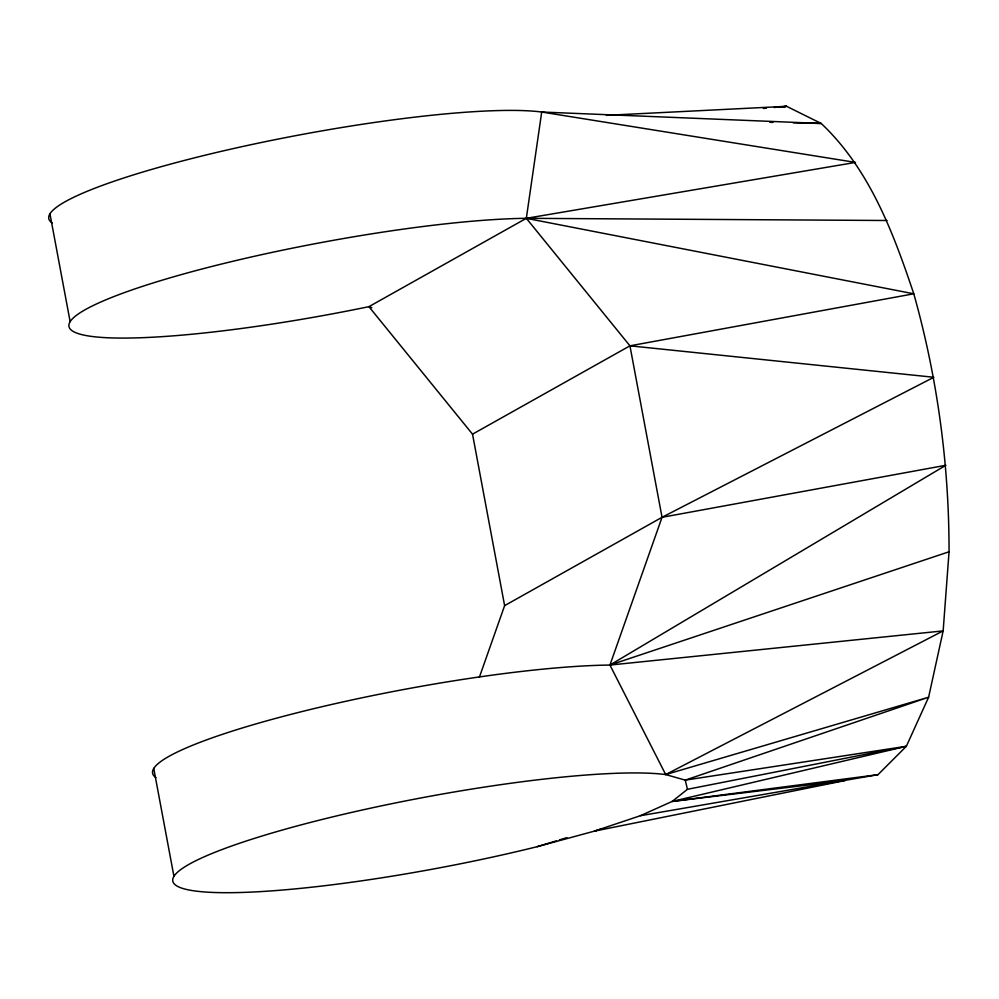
<?xml version="1.0" encoding="UTF-8"?>
<svg xmlns="http://www.w3.org/2000/svg" width="999" height="999" viewBox="0 0 999 999"><rect width="100%" height="100%" fill="white"/><g stroke="black" fill="none" stroke-linecap="round" stroke-linejoin="round"><path stroke-width="1.5" d="M949.05 551.773L943.156 630.893L928.608 697.227L906.368 746.278L877.984 774.675L640.396 815.708L594.355 831.143L537.162 846.69A262.387 36.064 -10.6 0 1 195.692 891.071A262.387 36.064 -10.6 0 1 324.225 818.943A262.387 36.064 -10.6 0 1 665.696 774.562L928.608 697.227L685.239 780.132L665.696 774.562L609.939 665.059L662.037 517.307L629.944 345.829L526.336 218.319L541.708 112.025L821.228 123.464C869.517 169.118 893.106 232.193 913.785 293.793C937.399 377.747 949.125 464.572 949.05 551.773L609.939 665.059A262.387 36.064 -10.6 0 0 304.033 711.051A262.387 36.064 -10.6 0 0 155.944 777.597M479.345 677.334L504.62 605.644L472.527 434.178L368.918 306.668A262.387 36.064 -10.6 0 1 85.439 309.565A262.387 36.064 -10.6 0 1 526.336 218.319L855.481 162.412L541.708 112.025A262.387 36.064 -10.6 0 0 231.818 148.926A262.387 36.064 -10.6 0 0 52.148 222.964M640.396 815.708L672.152 801.435L687.449 789.297L906.368 746.278L685.239 780.132L687.449 789.297M887.05 220.504L526.336 218.319L368.918 306.668L371.84 307.717M472.527 434.178L629.944 345.829L913.785 293.793L526.336 218.319M504.62 605.644L662.037 517.307L933.84 377.272L629.944 345.829M665.696 774.562L943.156 630.893L609.939 665.059L945.866 465.272L662.037 517.307M601.773 828.82L594.355 831.143L845.366 780.506L672.152 801.435L906.368 746.278M537.162 846.69L556.493 840.808M559.465 839.897L566.895 837.637M780.681 107.38L785.127 106.581M778.92 107.368L786.613 106.319L821.228 123.464L793.206 122.827M672.152 801.435L877.984 774.675M763.361 108.454L766.458 108.167M774.213 107.455L786.613 106.319L606.331 115.347M769.854 122.303L772.964 122.377M49.95 213.798L70.142 321.703M153.746 768.431L173.938 876.335"/></g></svg>
